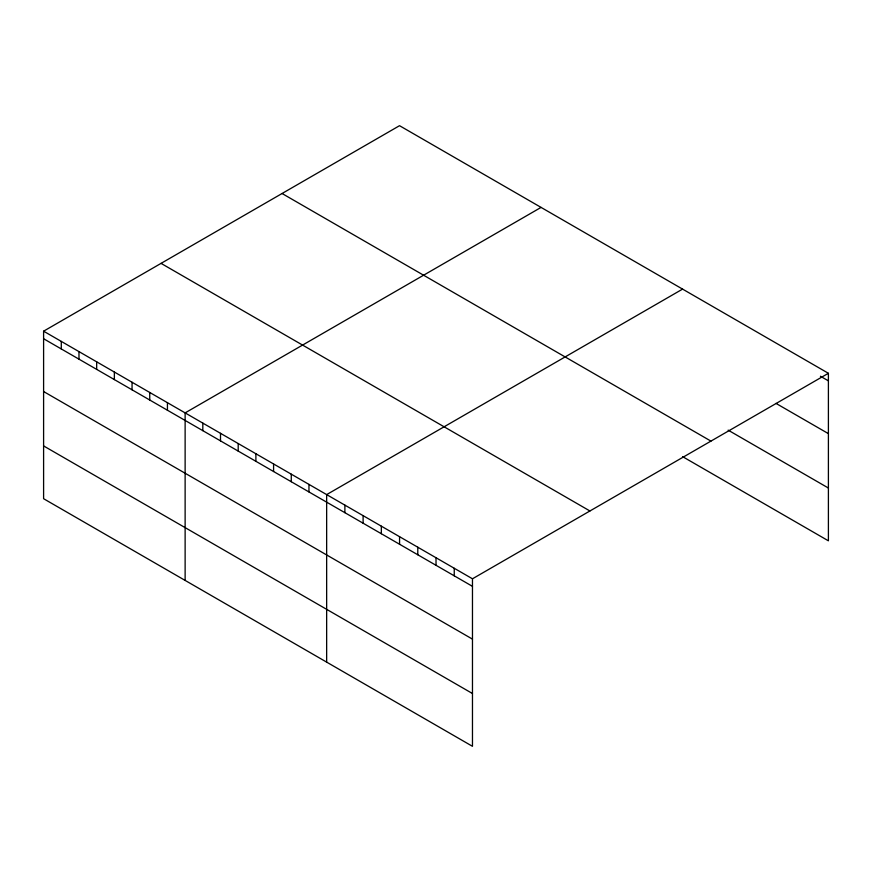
<?xml version="1.0" encoding="UTF-8"?>
<svg xmlns="http://www.w3.org/2000/svg" width="872" height="872" viewBox="0 0 872 872"><rect width="100%" height="100%" fill="white"/><g stroke="black" fill="none" stroke-linecap="round" stroke-linejoin="round"><path stroke-width="1.31" d="M43.6 331.186L472.471 578.79L472.471 746.312L43.6 498.708L43.6 331.186L399.529 125.688L828.4 373.292L828.4 540.814L682.58 456.634M541.054 207.405L185.126 412.892L185.126 580.414M682.58 289.112L326.651 494.609L326.651 662.121M472.471 578.79L828.4 373.292M820.421 376.246L828.4 380.846M775.993 403.387L828.4 433.635M728.153 430.147L828.4 488.026M282.07 193.508L710.942 441.112M161.058 263.377L589.93 510.981M43.6 338.739L472.471 586.344M43.6 391.528L472.471 639.132M43.6 445.919L472.471 693.523M454.247 568.272L454.247 575.814M436.022 557.742L436.022 565.296M417.786 547.224L417.786 554.766M399.561 536.694L399.561 544.248M381.337 526.176L381.337 533.729M363.112 515.646L363.112 523.2M344.887 505.128L344.887 512.682M308.961 484.396L308.961 491.939M291.27 474.183L291.27 481.726M273.579 463.959L273.579 471.512M255.888 453.745L255.888 461.299M238.198 443.532L238.198 451.086M220.507 433.319L220.507 440.872M202.816 423.105L202.816 430.659M167.435 402.679L167.435 410.232M149.744 392.465L149.744 400.019M132.054 382.252L132.054 389.806M114.363 372.039L114.363 379.593M96.672 361.826L96.672 369.379M78.981 351.612L78.981 359.166M61.291 341.399L61.291 348.953"/></g></svg>
